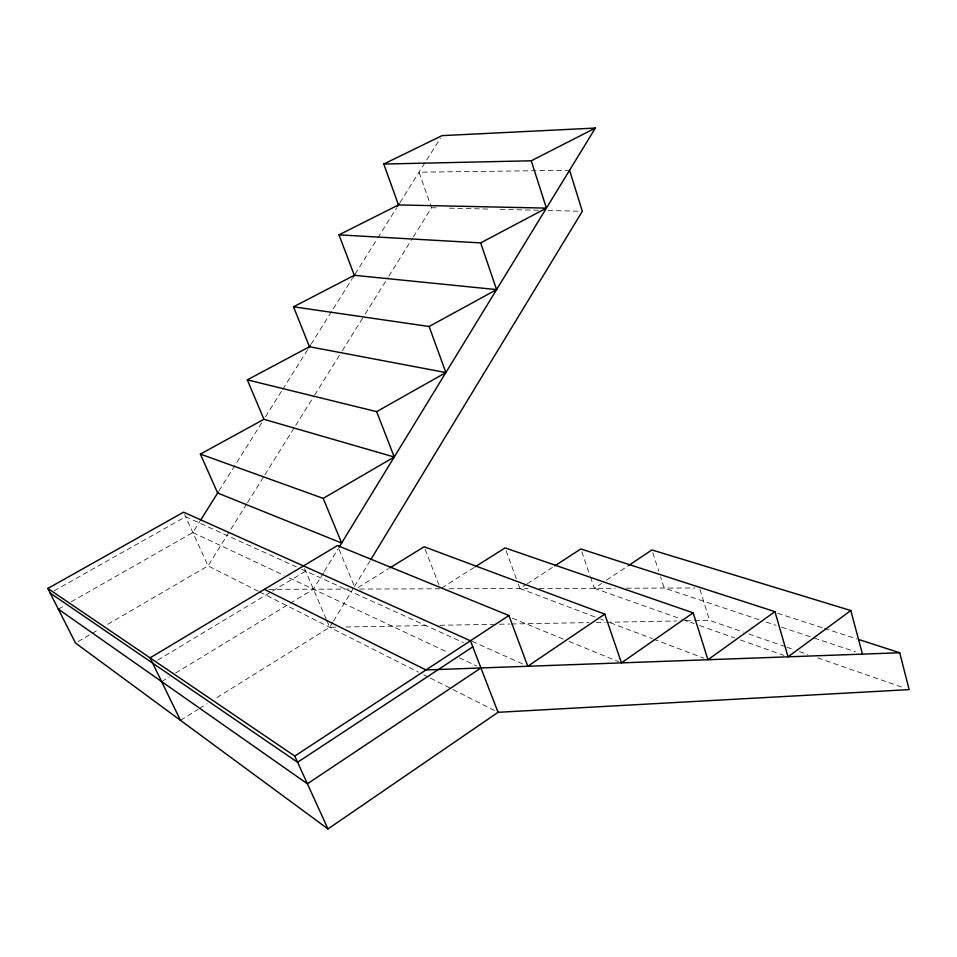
<?xml version="1.0" encoding="UTF-8"?>
<svg xmlns="http://www.w3.org/2000/svg" width="957" height="957" viewBox="0 0 957 957"><rect width="100%" height="100%" fill="white"/><g stroke="black" fill="none" stroke-linecap="round" stroke-linejoin="round"><path stroke-width="0.72" stroke-dasharray="4.79 3.59" d="M332.797 622.194L329.698 627.302L214.619 699.041M333.562 620.914L353.719 587.742M354.485 586.462L369.988 560.946M323.538 572.645L313.418 589.201L290.461 603.173M324.315 571.377L338.335 548.457M246.75 503.861L208.052 565.874L105.114 625.818M247.54 502.604L264.12 476.024M264.91 474.756L294.912 426.666M295.701 425.398L313.872 396.294M314.662 395.026L341.505 351.997M342.295 350.74L364.414 315.296M365.203 314.04L388.099 277.339M388.889 276.071L412.587 238.102M413.376 236.834L431.535 207.729L419.046 172.2L569.559 170.262M71.273 601.774L192.847 532.511L199.989 521.122M219.033 490.785L262.35 421.798M265.484 416.797L282.53 389.643M282.77 389.272L307.927 349.185M311.049 344.233L352.379 278.391M355.119 274.037L377.202 238.855M377.776 237.934L396.82 207.597M400.002 202.537L440.411 138.167M590.481 577.059L594.333 588.304L601.678 583.411M606.582 580.145L628.641 565.443M518.371 584.332L519.914 588.543L526.123 584.5M527.367 583.698L553.481 566.723M441.715 588.005L474.014 567.549M180.478 720.334L198.183 709.293M199.439 708.503L207.035 703.778M358.038 587.502L388.542 568.697M161.625 681.575L169.281 676.922M175.657 673.034L289.181 603.951M157.773 660.103L271.262 591.833M272.542 591.055L305.69 571.114M78.103 641.561L90.963 634.06M92.255 633.319L98.691 629.562M58.341 609.142L64.801 605.458M54.094 590.876L185.646 516.708L296.251 566.831M335.656 627.182L329.698 627.302L326.792 620.495M346.075 627.002L429.502 625.483M439.933 625.292L493.561 624.323M499.518 624.215L509.949 624.024M511.433 624L588.902 622.588M596.343 622.457L605.279 622.289M606.774 622.265L676.79 620.985M685.726 620.83L693.179 620.698M694.662 620.662L709.556 620.399L743.29 632.098M268.845 589.345L349.52 589.081M359.629 589.057L440.471 588.794M449.06 588.77L528.061 588.519M539.258 588.483L615.136 588.244M626.44 588.208L694.997 587.981M431.535 207.729L436.009 207.836M449.443 208.159L491.252 209.14M500.212 209.356L539.018 210.277M547.978 210.48L580.827 211.258M777.586 613.246L823.032 627.948M824.456 628.414L857.113 638.977M759.068 619.681L664.194 588.077L660.557 576.784M766.15 622.05L776.067 625.352M781.725 627.23L812.888 637.613M814.299 638.08L855.367 651.765M748.912 634.048L785.458 646.717M786.869 647.207L793.891 649.647M799.514 651.597L807.947 654.516M817.792 657.926L903.528 687.664M594.333 588.304L681.36 619.083M682.772 619.586L693.992 623.557M699.615 625.543L734.701 637.96M740.323 639.946L783.843 655.33M519.914 588.543L595.122 617.014M600.697 619.131L603.484 620.184M610.446 622.816L652.231 638.642M653.631 639.168L703.766 658.153M512.318 618.198L563.434 639.12M568.96 641.381L618.689 661.742M472.16 641.346L525.058 665.055M301.646 569.283L463.284 642.542M192.847 532.511L283.942 575.336M289.301 577.861L448.51 652.722M459.324 657.806L476.885 666.06M258.294 591.247L208.052 565.874L184.605 514.435M259.622 591.916L418.508 672.137M423.819 674.817L429.119 677.496M430.447 678.166L498.059 712.307M304.577 568.518L326.205 619.131M339.137 549.617L354.365 586.342M425.171 549.462L438.892 584.727M506.097 550.694L516.325 578.734M581.808 551.758L589.99 575.647M652.83 552.763L658.739 571.126M699.914 589.38L709.556 620.399"/><path stroke-width="1.44" d="M370.766 559.666L582.323 211.294L569.559 170.262M339.113 547.177L595.362 128.059L441.99 135.643L383.769 164.042L398.495 204.93L546.411 208.112L531.243 160.788L383.769 164.042M200.779 519.866L218.244 492.054M308.728 347.929L310.307 345.393M353.169 277.135L354.76 274.599M397.622 206.329L399.201 203.805M862.448 654.121L850.797 610.53L788.054 656.825L774.931 611.643L580.839 548.947L554.725 565.91M774.931 611.643L707.941 659.732L693.155 612.827L505.069 547.883L475.258 566.771M693.155 612.827L621.452 662.866L604.776 614.119L424.118 546.758L389.81 567.908M498.059 712.307L470.437 640.771L183.577 512.162L47.85 588.459L75.531 643.056L327.976 828.941L498.059 712.307L909.15 689.614L899.724 652.77L858.537 639.443M604.776 614.119L527.774 666.263L508.921 615.518L337.45 545.538L150.093 657.866L180.478 720.334M480.94 667.962L307.4 783.807L58.341 609.142M628.641 565.443L651.92 549.94L850.797 610.53M472.794 646.848L297.591 762.286L50.195 593.077M47.85 588.459L294.768 756.078L508.921 615.518M263.917 419.298L200.384 454.097L323.203 498.37L394.236 457.015L376.651 411.654L247.325 379.857L263.917 419.298L394.236 457.015M376.651 411.654L445.878 372.56L429.119 326.504L293.524 306.79L309.47 346.733L445.878 372.56M429.119 326.504L496.587 289.6L480.641 242.899L338.993 234.86L354.329 275.293L496.587 289.6M247.325 379.857L309.47 346.733M480.641 242.899L546.411 208.112M293.524 306.79L354.329 275.293M531.243 160.788L595.362 128.059M338.993 234.86L398.495 204.93M899.724 652.77L425.973 669.96L264.371 589.356M294.768 756.078L327.976 828.941M200.384 454.097L217.634 493.011L341.649 543.026L323.203 498.37"/></g></svg>
